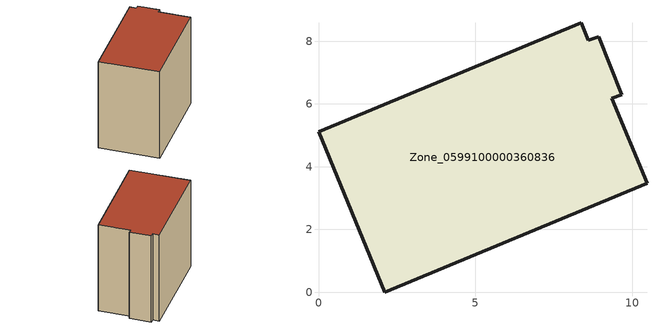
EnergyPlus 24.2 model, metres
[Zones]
Zone_0599100000360836
 floor ground (C_G): 0,5.12 8.37,8.59 8.6,8.03 8.93,8.14 9.67,6.3 9.34,6.18 10.47,3.48 2.11,0 z0
 wall outside (C_F): 2.11,0 10.47,3.48 9.34,6.18 9.67,6.3 8.93,8.14 8.6,8.03 8.37,8.59 0,5.12 2.11,0 z0:8.86
 roof outside (C_R): 8.37,8.59 0,5.12 2.11,0 10.47,3.48 9.34,6.18 9.67,6.3 8.93,8.14 8.6,8.03 z8.86
[BUILDING]
Pand.0599100000360836: North Axis=0; Terrain=City; Loads Convergence Tolerance Value=0.04; Temperature Convergence Tolerance Value=0.4; Solar Distribution=FullExterior; Maximum Number of Warmup Days=25; Minimum Number of Warmup Days=1
[Site:Location]
Rotterdam.The.Hague.AP_ZH_NLD Design_Conditions: Latitude=51.96; Longitude=4.45; Time Zone=1; Elevation=-4.5
[SITE:GROUNDTEMPERATURE:BUILDINGSURFACE]
18, 18, 18, 18, 18, 18, 18, 18, 18, 18, 18, 18
[MATERIAL] Thermal Absorptance=0.9; Solar Absorptance=0.7; Visible Absorptance=0.7
Name | Roughness | Thickness | Conductivity | Density | Specific Heat
G.TI.1992-2005 | MediumSmooth | 0.15 | 0.06 | 540 | 1210
F.TI.1992-2005 | Rough | 0.3 | 0.12 | 1920 | 840
R.TI.1992-2005 | MediumRough | 0.2 | 0.08 | 1500 | 1000
[CONSTRUCTION]
C_G: G.TI.1992-2005
C_F: F.TI.1992-2005
C_R: R.TI.1992-2005
[ZONE]
Zone_0599100000360836: Type=1; Multiplier=1; Ceiling Height=Autocalculate; Volume=Autocalculate; Floor Area=autocalculate; Part of Total Floor Area=Yes
[ZONEINFILTRATION:DESIGNFLOWRATE]
Infil_Zone_0599100000360836: Zone or ZoneList or Space or SpaceList=Zone_0599100000360836; Schedule=AlwaysOn; Design Flow Rate Calculation Method=Flow/Area; Flow Rate per Floor Area=0.0015; Constant Term Coefficient=1; Temperature Term Coefficient=0; Velocity Term Coefficient=0; Velocity Squared Term Coefficient=0
[HVACTEMPLATE:ZONE:IDEALLOADSAIRSYSTEM]
Zone_0599100000360836: Maximum Heating Supply Air Temperature=50; Minimum Cooling Supply Air Temperature=13; Maximum Heating Supply Air Humidity Ratio=0.0156; Minimum Cooling Supply Air Humidity Ratio=0.0077; Heating Limit=NoLimit; Cooling Limit=NoLimit; Dehumidification Control Type=ConstantSensibleHeatRatio; Cooling Sensible Heat Ratio=0.7; Dehumidification Setpoint=60; Humidification Control Type=None; Humidification Setpoint=30; Outdoor Air Method=None; Outdoor Air Flow Rate per Person=0.00944; Outdoor Air Flow Rate per Zone Floor Area=0; Outdoor Air Flow Rate per Zone=0; Demand Controlled Ventilation Type=None; Outdoor Air Economizer Type=NoEconomizer; Heat Recovery Type=None; Sensible Heat Recovery Effectiveness=0.7; Latent Heat Recovery Effectiveness=0.65
[ZONECONTROL:THERMOSTAT]
ThermostatControl_Zone_0599100000360836: Zone or ZoneList=Zone_0599100000360836; Control Type Schedule=DualSetpointControlType; Control 1=Thermostat_Zone_0599100000360836; Temperature Difference Between Cutout And Setpoint=0
[THERMOSTATSETPOINT:DUALSETPOINT]
Thermostat_Zone_0599100000360836: Heating Setpoint Temperature Schedule=HeatingSetpoint_Zone_0599100000360836; Cooling Setpoint Temperature Schedule=CoolingSetpoint_Zone_0599100000360836
[SCHEDULE:COMPACT]
HeatingSetpoint_Zone_0599100000360836: Through: 12/31, For: AllDays, Until: 24:00, 21
CoolingSetpoint_Zone_0599100000360836: Through: 12/31, For: AllDays, Until: 24:00, 24
DualSetpointControlType: Through: 12/31, For: AllDays, Until: 24:00, 4
AlwaysOn: Through: 12/31, For: AllDays, Until: 24:00, 1
